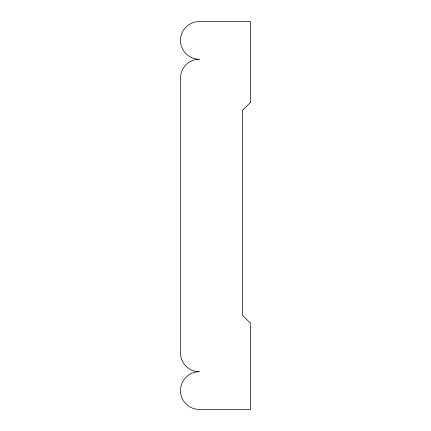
<?xml version="1.0" encoding="UTF-8"?>
<svg xmlns="http://www.w3.org/2000/svg" width="431" height="431" viewBox="0 0 431 431"><rect width="100%" height="100%" fill="white"/><g stroke="black" fill="none" stroke-linecap="round" stroke-linejoin="round"><path stroke-width="0.65" d="M250.519 102.362L242.437 110.444L242.437 315.169L250.519 323.25L250.519 409.45L199.337 409.45A18.856 18.856 0 0 1 180.481 390.594A18.856 18.856 0 0 1 199.337 371.737A18.856 18.856 0 0 1 180.481 352.881L180.481 78.119A18.856 18.856 0 0 1 199.337 59.262A18.856 18.856 0 0 1 180.481 40.406A18.856 18.856 0 0 1 199.337 21.55L250.519 21.55L250.519 102.362"/></g></svg>
